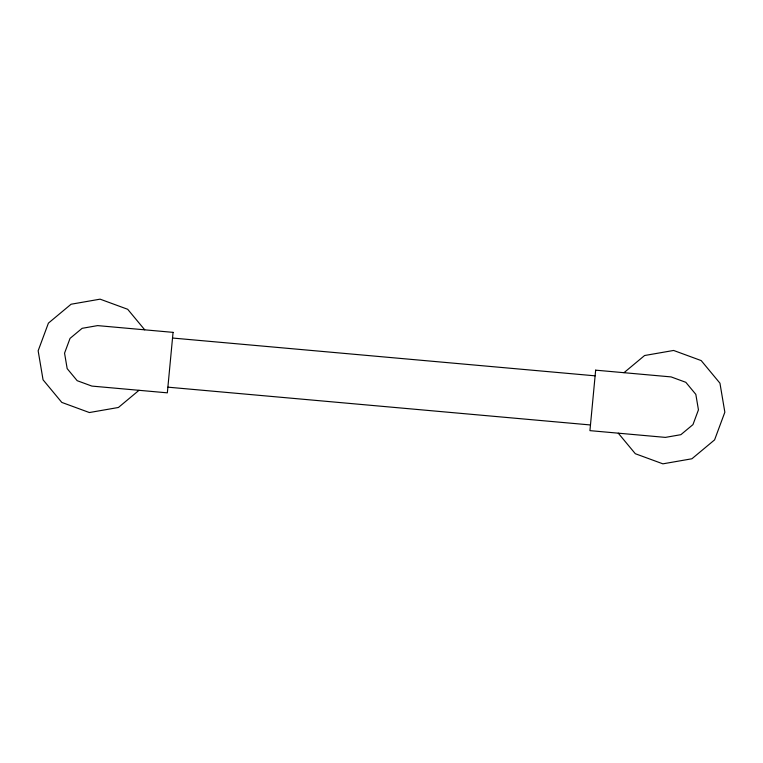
<?xml version="1.0" encoding="UTF-8"?>
<svg xmlns="http://www.w3.org/2000/svg" width="763" height="763" viewBox="0 0 763 763"><rect width="100%" height="100%" fill="white"/><g stroke="black" fill="none" stroke-linecap="round" stroke-linejoin="round"><path stroke-width="1.14" d="M139.019 390.303L118.408 407.48L89.385 412.545L61.803 402.416L43.052 379.812L38.15 350.789L48.412 323.121L71.093 304.227L100.106 299.163L127.688 309.282L144.732 329.826M623.981 372.697L644.592 355.52L673.615 350.455L701.197 360.584L719.948 383.188L724.85 412.211L714.588 439.879L691.907 458.773L662.894 463.837L635.312 453.718L618.268 433.174M172.533 338.038L595.111 375.835M167.889 387.165L590.467 424.962M173.067 332.363L167.345 392.84L91.884 386.088L77.177 380.689L67.173 368.634L64.559 353.155L70.034 338.391L82.127 328.319L97.607 325.61L173.067 332.363M595.655 370.16L589.933 430.637L665.393 437.39L680.873 434.681L692.966 424.609L698.441 409.845L695.827 394.366L685.823 382.311L671.116 376.912L595.655 370.16"/></g></svg>
